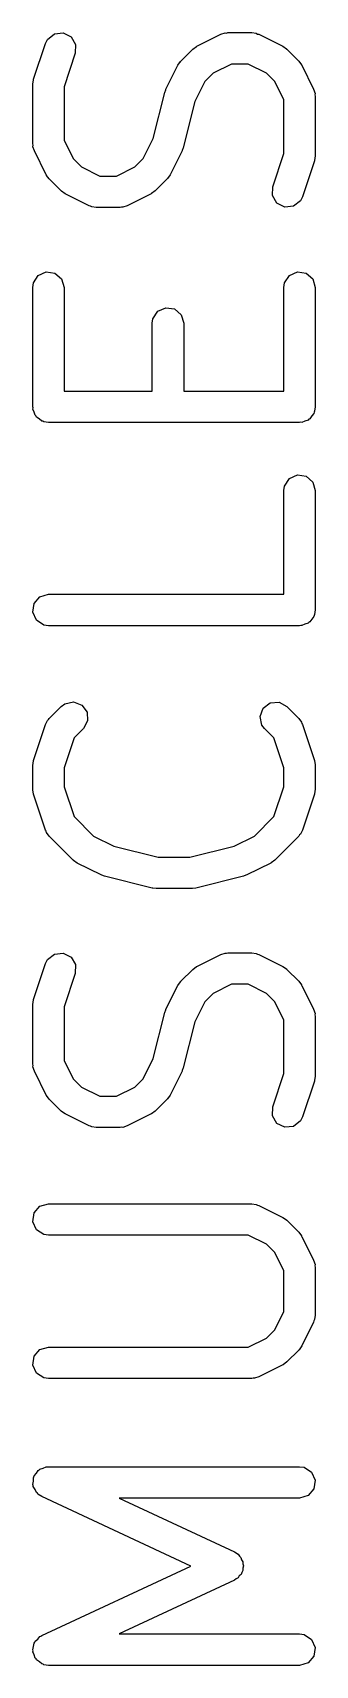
# Model space of a CAD drawing. Extents: x -3.77 to 3.77, y 0.07 to 7.77.
# Drawn here: x -3.237 to -3.148, y 0.848 to 1.36 of the extents above; entities that cross this region are included whole.
import ezdxf

# ---------------------------------------------------------------- set-up
doc = ezdxf.new("R2010")
doc.units = 0
doc.header["$MEASUREMENT"] = 0
doc.layers.add('BLACK', color=7, linetype='CONTINUOUS')

msp = doc.modelspace()

# ---------------------------------------------------------------- linework, layer by layer
at = {"layer": 'BLACK', "linetype": 'CONTINUOUS'}
for p, q in [((-3.23302, 1.35701), (-3.23238, 1.35827)), ((-3.23238, 1.35827), (-3.23022, 1.36001)), ((-3.23022, 1.36001), (-3.22746, 1.3603)), ((-3.22746, 1.3603), (-3.22499, 1.35905)), ((-3.22499, 1.35905), (-3.22358, 1.35667)), ((-3.18555, 1.35611), (-3.17805, 1.35986)), ((-3.17805, 1.35986), (-3.17671, 1.3603)), ((-3.17671, 1.3603), (-3.17628, 1.36025)), ((-3.17628, 1.36025), (-3.17585, 1.36038)), ((-3.17585, 1.36038), (-3.16835, 1.36038)), ((-3.16835, 1.36038), (-3.16696, 1.36017)), ((-3.16696, 1.36017), (-3.16659, 1.35994)), ((-3.16659, 1.35994), (-3.16615, 1.35986)), ((-3.16615, 1.35986), (-3.15865, 1.35611)), ((-3.23676, 1.34576), (-3.23302, 1.35701)), ((-3.22368, 1.3539), (-3.22717, 1.34341)), ((-3.22358, 1.35667), (-3.22368, 1.3539)), ((-3.19058, 1.35144), (-3.18683, 1.35519)), ((-3.18683, 1.35519), (-3.1857, 1.35603)), ((-3.1857, 1.35603), (-3.18562, 1.35605)), ((-3.18562, 1.35605), (-3.18555, 1.35611)), ((-3.15865, 1.35611), (-3.15749, 1.3553)), ((-3.15749, 1.3553), (-3.15745, 1.35523)), ((-3.15745, 1.35523), (-3.15738, 1.35519)), ((-3.15738, 1.35519), (-3.15363, 1.35144)), ((-3.19525, 1.34266), (-3.1915, 1.35016)), ((-3.1915, 1.35016), (-3.1907, 1.35132)), ((-3.1907, 1.35132), (-3.19062, 1.35136)), ((-3.19062, 1.35136), (-3.19058, 1.35144)), ((-3.18044, 1.34766), (-3.18306, 1.34504)), ((-3.17469, 1.35053), (-3.18044, 1.34766)), ((-3.16952, 1.35053), (-3.17469, 1.35053)), ((-3.16377, 1.34766), (-3.16952, 1.35053)), ((-3.16115, 1.34504), (-3.16377, 1.34766)), ((-3.15363, 1.35144), (-3.15278, 1.3503)), ((-3.15278, 1.3503), (-3.15276, 1.35022)), ((-3.15276, 1.35022), (-3.1527, 1.35016)), ((-3.1527, 1.35016), (-3.14895, 1.34266)), ((-3.23702, 1.34421), (-3.23681, 1.3456)), ((-3.23702, 1.32546), (-3.23702, 1.34421)), ((-3.23681, 1.3456), (-3.23677, 1.34568)), ((-3.23677, 1.34568), (-3.23676, 1.34576)), ((-3.22717, 1.34341), (-3.22717, 1.32662)), ((-3.19563, 1.34165), (-3.19528, 1.34248)), ((-3.19528, 1.34248), (-3.19525, 1.34266)), ((-3.18306, 1.34504), (-3.18621, 1.33874)), ((-3.15828, 1.3393), (-3.16115, 1.34504)), ((-3.14895, 1.34266), (-3.14851, 1.34132)), ((-3.19924, 1.32718), (-3.19563, 1.34165)), ((-3.18621, 1.33874), (-3.18983, 1.32427)), ((-3.15828, 1.32251), (-3.15828, 1.3393)), ((-3.14851, 1.34132), (-3.14856, 1.34088)), ((-3.14856, 1.34088), (-3.14843, 1.34046)), ((-3.14843, 1.34046), (-3.14843, 1.32171)), ((-3.20239, 1.32088), (-3.19924, 1.32718)), ((-3.23689, 1.32504), (-3.23702, 1.32546)), ((-3.23694, 1.3246), (-3.23689, 1.32504)), ((-3.2365, 1.32326), (-3.23694, 1.3246)), ((-3.23275, 1.31576), (-3.2365, 1.32326)), ((-3.22717, 1.32662), (-3.2243, 1.32088)), ((-3.1902, 1.32326), (-3.19395, 1.31576)), ((-3.19017, 1.32343), (-3.1902, 1.32326)), ((-3.18983, 1.32427), (-3.19017, 1.32343)), ((-3.16177, 1.31202), (-3.15828, 1.32251)), ((-3.14843, 1.32171), (-3.14864, 1.32031)), ((-3.2243, 1.32088), (-3.22168, 1.31826)), ((-3.22168, 1.31826), (-3.21594, 1.31538)), ((-3.21076, 1.31538), (-3.20501, 1.31826)), ((-3.20501, 1.31826), (-3.20239, 1.32088)), ((-3.14869, 1.32015), (-3.15244, 1.3089)), ((-3.14868, 1.32024), (-3.14869, 1.32015)), ((-3.14864, 1.32031), (-3.14868, 1.32024)), ((-3.23269, 1.3157), (-3.23275, 1.31576)), ((-3.23267, 1.31561), (-3.23269, 1.3157)), ((-3.23183, 1.31448), (-3.23267, 1.31561)), ((-3.22808, 1.31073), (-3.23183, 1.31448)), ((-3.21594, 1.31538), (-3.21076, 1.31538)), ((-3.19487, 1.31448), (-3.19862, 1.31073)), ((-3.19483, 1.31456), (-3.19487, 1.31448)), ((-3.19475, 1.3146), (-3.19483, 1.31456)), ((-3.19395, 1.31576), (-3.19475, 1.3146)), ((-3.16187, 1.30925), (-3.16177, 1.31202)), ((-3.228, 1.31069), (-3.22808, 1.31073)), ((-3.22796, 1.31062), (-3.228, 1.31069)), ((-3.2268, 1.30981), (-3.22796, 1.31062)), ((-3.2193, 1.30606), (-3.2268, 1.30981)), ((-3.1999, 1.30981), (-3.2074, 1.30606)), ((-3.19984, 1.30987), (-3.1999, 1.30981)), ((-3.19975, 1.30989), (-3.19984, 1.30987)), ((-3.19862, 1.31073), (-3.19975, 1.30989)), ((-3.16046, 1.30686), (-3.16187, 1.30925)), ((-3.15799, 1.30562), (-3.16046, 1.30686)), ((-3.15307, 1.30764), (-3.15523, 1.30591)), ((-3.15244, 1.3089), (-3.15307, 1.30764)), ((-3.21887, 1.30598), (-3.2193, 1.30606)), ((-3.2185, 1.30574), (-3.21887, 1.30598)), ((-3.2171, 1.30554), (-3.2185, 1.30574)), ((-3.2096, 1.30554), (-3.2171, 1.30554)), ((-3.20918, 1.30566), (-3.2096, 1.30554)), ((-3.20874, 1.30562), (-3.20918, 1.30566)), ((-3.2074, 1.30606), (-3.20874, 1.30562)), ((-3.15523, 1.30591), (-3.15799, 1.30562)), ((-3.23702, 1.28046), (-3.23681, 1.28186)), ((-3.23681, 1.28186), (-3.23531, 1.28419)), ((-3.23531, 1.28419), (-3.23279, 1.28534)), ((-3.23279, 1.28534), (-3.23005, 1.28494)), ((-3.23005, 1.28494), (-3.22795, 1.28312)), ((-3.22795, 1.28312), (-3.22717, 1.28046)), ((-3.15828, 1.28046), (-3.15807, 1.28186)), ((-3.15807, 1.28186), (-3.15657, 1.28419)), ((-3.15657, 1.28419), (-3.15405, 1.28534)), ((-3.15405, 1.28534), (-3.15131, 1.28494)), ((-3.15131, 1.28494), (-3.14921, 1.28312)), ((-3.14921, 1.28312), (-3.14843, 1.28046)), ((-3.23702, 1.24297), (-3.23702, 1.28046)), ((-3.22717, 1.28046), (-3.22717, 1.24789)), ((-3.15828, 1.24789), (-3.15828, 1.28046)), ((-3.14843, 1.28046), (-3.14843, 1.24297)), ((-3.19952, 1.26922), (-3.19932, 1.27061)), ((-3.19932, 1.27061), (-3.19782, 1.27294)), ((-3.19782, 1.27294), (-3.19529, 1.27409)), ((-3.19529, 1.27409), (-3.19255, 1.27369)), ((-3.19255, 1.27369), (-3.19046, 1.27188)), ((-3.19046, 1.27188), (-3.18968, 1.26922)), ((-3.19952, 1.24789), (-3.19952, 1.26922)), ((-3.18968, 1.26922), (-3.18968, 1.24789)), ((-3.22717, 1.24789), (-3.19952, 1.24789)), ((-3.18968, 1.24789), (-3.15828, 1.24789)), ((-3.23692, 1.24263), (-3.23702, 1.24297)), ((-3.23697, 1.24228), (-3.23692, 1.24263)), ((-3.23653, 1.24132), (-3.23697, 1.24228)), ((-3.23624, 1.24031), (-3.23653, 1.24132)), ((-3.23597, 1.24008), (-3.23624, 1.24031)), ((-3.23582, 1.23975), (-3.23597, 1.24008)), ((-3.23494, 1.23918), (-3.23582, 1.23975)), ((-3.14957, 1.24013), (-3.15014, 1.23924)), ((-3.14888, 1.24092), (-3.14957, 1.24013)), ((-3.14883, 1.24127), (-3.14888, 1.24092)), ((-3.14864, 1.24157), (-3.14883, 1.24127)), ((-3.14843, 1.24297), (-3.14864, 1.24157)), ((-3.23414, 1.2385), (-3.23494, 1.23918)), ((-3.23379, 1.23844), (-3.23414, 1.2385)), ((-3.23349, 1.23825), (-3.23379, 1.23844)), ((-3.2321, 1.23805), (-3.23349, 1.23825)), ((-3.15336, 1.23805), (-3.2321, 1.23805)), ((-3.15301, 1.23815), (-3.15336, 1.23805)), ((-3.15266, 1.2381), (-3.15301, 1.23815)), ((-3.15171, 1.23853), (-3.15266, 1.2381)), ((-3.1507, 1.23883), (-3.15171, 1.23853)), ((-3.15046, 1.2391), (-3.1507, 1.23883)), ((-3.15014, 1.23924), (-3.15046, 1.2391)), ((-3.15807, 1.21812), (-3.15657, 1.22045)), ((-3.15657, 1.22045), (-3.15405, 1.2216)), ((-3.15405, 1.2216), (-3.15131, 1.2212)), ((-3.15131, 1.2212), (-3.14921, 1.21938)), ((-3.14921, 1.21938), (-3.14843, 1.21672)), ((-3.15828, 1.21672), (-3.15807, 1.21812)), ((-3.15828, 1.18415), (-3.15828, 1.21672)), ((-3.14843, 1.21672), (-3.14843, 1.17923)), ((-3.23475, 1.18337), (-3.2321, 1.18415)), ((-3.2321, 1.18415), (-3.15828, 1.18415)), ((-3.23697, 1.17853), (-3.23657, 1.18128)), ((-3.23582, 1.17601), (-3.23697, 1.17853)), ((-3.23657, 1.18128), (-3.23475, 1.18337)), ((-3.14843, 1.17923), (-3.14864, 1.17783)), ((-3.23349, 1.17451), (-3.23582, 1.17601)), ((-3.2321, 1.17431), (-3.23349, 1.17451)), ((-3.15336, 1.17431), (-3.2321, 1.17431)), ((-3.15301, 1.17441), (-3.15336, 1.17431)), ((-3.15266, 1.17436), (-3.15301, 1.17441)), ((-3.15171, 1.17479), (-3.15266, 1.17436)), ((-3.1507, 1.17509), (-3.15171, 1.17479)), ((-3.15046, 1.17535), (-3.1507, 1.17509)), ((-3.15014, 1.1755), (-3.15046, 1.17535)), ((-3.14957, 1.17639), (-3.15014, 1.1755)), ((-3.14888, 1.17718), (-3.14957, 1.17639)), ((-3.14883, 1.17753), (-3.14888, 1.17718)), ((-3.14864, 1.17783), (-3.14883, 1.17753)), ((-3.23183, 1.14521), (-3.22808, 1.14896)), ((-3.22808, 1.14896), (-3.22695, 1.14981)), ((-3.22695, 1.14981), (-3.22424, 1.15039)), ((-3.22424, 1.15039), (-3.22164, 1.14942)), ((-3.22164, 1.14942), (-3.21998, 1.1472)), ((-3.16576, 1.14584), (-3.16479, 1.14844)), ((-3.16479, 1.14844), (-3.16257, 1.15009)), ((-3.16257, 1.15009), (-3.15981, 1.15029)), ((-3.15981, 1.15029), (-3.15738, 1.14896)), ((-3.15738, 1.14896), (-3.15363, 1.14521)), ((-3.23676, 1.13204), (-3.23302, 1.14329)), ((-3.23302, 1.14329), (-3.23238, 1.14455)), ((-3.23238, 1.14455), (-3.23204, 1.14483)), ((-3.23204, 1.14483), (-3.23183, 1.14521)), ((-3.21979, 1.14443), (-3.22112, 1.142)), ((-3.21998, 1.1472), (-3.21979, 1.14443)), ((-3.16518, 1.14313), (-3.16576, 1.14584)), ((-3.16433, 1.142), (-3.16518, 1.14313)), ((-3.15363, 1.14521), (-3.15278, 1.14408)), ((-3.15278, 1.14408), (-3.15269, 1.14365)), ((-3.15269, 1.14365), (-3.15244, 1.14329)), ((-3.15244, 1.14329), (-3.14869, 1.13204)), ((-3.22405, 1.13907), (-3.22717, 1.12969)), ((-3.22112, 1.142), (-3.22405, 1.13907)), ((-3.16141, 1.13907), (-3.16433, 1.142)), ((-3.15828, 1.12969), (-3.16141, 1.13907)), ((-3.23702, 1.13048), (-3.23681, 1.13188)), ((-3.23702, 1.12298), (-3.23702, 1.13048)), ((-3.23681, 1.13188), (-3.23677, 1.13195)), ((-3.23677, 1.13195), (-3.23676, 1.13204)), ((-3.22717, 1.12969), (-3.22717, 1.12378)), ((-3.15828, 1.12378), (-3.15828, 1.12969)), ((-3.14869, 1.13204), (-3.14844, 1.13065)), ((-3.14844, 1.13065), (-3.14846, 1.13057)), ((-3.14846, 1.13057), (-3.14843, 1.13048)), ((-3.14843, 1.13048), (-3.14843, 1.12298)), ((-3.23699, 1.1229), (-3.23702, 1.12298)), ((-3.23701, 1.12282), (-3.23699, 1.1229)), ((-3.23676, 1.12143), (-3.23701, 1.12282)), ((-3.22717, 1.12378), (-3.22405, 1.11439)), ((-3.16141, 1.11439), (-3.15828, 1.12378)), ((-3.14843, 1.12298), (-3.14864, 1.12159)), ((-3.23302, 1.11018), (-3.23676, 1.12143)), ((-3.14869, 1.12143), (-3.15244, 1.11018)), ((-3.14868, 1.12151), (-3.14869, 1.12143)), ((-3.14864, 1.12159), (-3.14868, 1.12151)), ((-3.22405, 1.11439), (-3.21793, 1.10828)), ((-3.16752, 1.10828), (-3.16141, 1.11439)), ((-3.23276, 1.10982), (-3.23302, 1.11018)), ((-3.23267, 1.10939), (-3.23276, 1.10982)), ((-3.23183, 1.10826), (-3.23267, 1.10939)), ((-3.22433, 1.10076), (-3.23183, 1.10826)), ((-3.21793, 1.10828), (-3.21163, 1.10513)), ((-3.17382, 1.10513), (-3.16752, 1.10828)), ((-3.15363, 1.10826), (-3.16112, 1.10076)), ((-3.15341, 1.10864), (-3.15363, 1.10826)), ((-3.15307, 1.10892), (-3.15341, 1.10864)), ((-3.15244, 1.11018), (-3.15307, 1.10892)), ((-3.21163, 1.10513), (-3.19774, 1.10166)), ((-3.19774, 1.10166), (-3.18771, 1.10166)), ((-3.18771, 1.10166), (-3.17382, 1.10513)), ((-3.22425, 1.10072), (-3.22433, 1.10076)), ((-3.22421, 1.10064), (-3.22425, 1.10072)), ((-3.22305, 1.09984), (-3.22421, 1.10064)), ((-3.21555, 1.09609), (-3.22305, 1.09984)), ((-3.1624, 1.09984), (-3.1699, 1.09609)), ((-3.16234, 1.09989), (-3.1624, 1.09984)), ((-3.16226, 1.09991), (-3.16234, 1.09989)), ((-3.16112, 1.10076), (-3.16226, 1.09991)), ((-3.21537, 1.09605), (-3.21555, 1.09609)), ((-3.21454, 1.09571), (-3.21537, 1.09605)), ((-3.19954, 1.09196), (-3.21454, 1.09571)), ((-3.1994, 1.09197), (-3.19954, 1.09196)), ((-3.19835, 1.09182), (-3.1994, 1.09197)), ((-3.1871, 1.09182), (-3.19835, 1.09182)), ((-3.18697, 1.09186), (-3.1871, 1.09182)), ((-3.18591, 1.09196), (-3.18697, 1.09186)), ((-3.17091, 1.09571), (-3.18591, 1.09196)), ((-3.17076, 1.0958), (-3.17091, 1.09571)), ((-3.1699, 1.09609), (-3.17076, 1.0958)), ((-3.23238, 1.06956), (-3.23022, 1.07129)), ((-3.23022, 1.07129), (-3.22746, 1.07158)), ((-3.22746, 1.07158), (-3.22499, 1.07034)), ((-3.18555, 1.06739), (-3.17805, 1.07114)), ((-3.17805, 1.07114), (-3.17671, 1.07159)), ((-3.17671, 1.07159), (-3.17628, 1.07154)), ((-3.17628, 1.07154), (-3.17585, 1.07166)), ((-3.17585, 1.07166), (-3.16835, 1.07166)), ((-3.16835, 1.07166), (-3.16696, 1.07146)), ((-3.16696, 1.07146), (-3.16659, 1.07122)), ((-3.16659, 1.07122), (-3.16615, 1.07114)), ((-3.16615, 1.07114), (-3.15865, 1.06739)), ((-3.23676, 1.05705), (-3.23302, 1.0683)), ((-3.23302, 1.0683), (-3.23238, 1.06956)), ((-3.22499, 1.07034), (-3.22358, 1.06795)), ((-3.22358, 1.06795), (-3.22368, 1.06519)), ((-3.19058, 1.06272), (-3.18683, 1.06647)), ((-3.18683, 1.06647), (-3.1857, 1.06732)), ((-3.1857, 1.06732), (-3.18562, 1.06734)), ((-3.18562, 1.06734), (-3.18555, 1.06739)), ((-3.15865, 1.06739), (-3.15749, 1.06659)), ((-3.15749, 1.06659), (-3.15745, 1.06651)), ((-3.15745, 1.06651), (-3.15738, 1.06647)), ((-3.15738, 1.06647), (-3.15363, 1.06272)), ((-3.22368, 1.06519), (-3.22717, 1.05469)), ((-3.19525, 1.05394), (-3.1915, 1.06144)), ((-3.1915, 1.06144), (-3.1907, 1.0626)), ((-3.1907, 1.0626), (-3.19062, 1.06265)), ((-3.19062, 1.06265), (-3.19058, 1.06272)), ((-3.17469, 1.06182), (-3.18044, 1.05895)), ((-3.16952, 1.06182), (-3.17469, 1.06182)), ((-3.16377, 1.05895), (-3.16952, 1.06182)), ((-3.15363, 1.06272), (-3.15278, 1.06159)), ((-3.15278, 1.06159), (-3.15276, 1.06151)), ((-3.15276, 1.06151), (-3.1527, 1.06144)), ((-3.1527, 1.06144), (-3.14895, 1.05394)), ((-3.23702, 1.05549), (-3.23681, 1.05689)), ((-3.23702, 1.03675), (-3.23702, 1.05549)), ((-3.23681, 1.05689), (-3.23677, 1.05696)), ((-3.23677, 1.05696), (-3.23676, 1.05705)), ((-3.18306, 1.05633), (-3.18621, 1.05003)), ((-3.18044, 1.05895), (-3.18306, 1.05633)), ((-3.16115, 1.05633), (-3.16377, 1.05895)), ((-3.15828, 1.05058), (-3.16115, 1.05633)), ((-3.22717, 1.05469), (-3.22717, 1.03791)), ((-3.19924, 1.03846), (-3.19563, 1.05294)), ((-3.19563, 1.05294), (-3.19528, 1.05377)), ((-3.19528, 1.05377), (-3.19525, 1.05394)), ((-3.15828, 1.03379), (-3.15828, 1.05058)), ((-3.14895, 1.05394), (-3.14851, 1.0526)), ((-3.14851, 1.0526), (-3.14856, 1.05217)), ((-3.14856, 1.05217), (-3.14843, 1.05174)), ((-3.14843, 1.05174), (-3.14843, 1.033)), ((-3.18621, 1.05003), (-3.18983, 1.03555)), ((-3.23689, 1.03632), (-3.23702, 1.03675)), ((-3.23694, 1.03589), (-3.23689, 1.03632)), ((-3.2365, 1.03454), (-3.23694, 1.03589)), ((-3.22717, 1.03791), (-3.2243, 1.03216)), ((-3.20239, 1.03216), (-3.19924, 1.03846)), ((-3.18983, 1.03555), (-3.19017, 1.03472)), ((-3.23275, 1.02705), (-3.2365, 1.03454)), ((-3.2243, 1.03216), (-3.22168, 1.02954)), ((-3.20501, 1.02954), (-3.20239, 1.03216)), ((-3.1902, 1.03454), (-3.19395, 1.02705)), ((-3.19017, 1.03472), (-3.1902, 1.03454)), ((-3.16177, 1.0233), (-3.15828, 1.03379)), ((-3.14869, 1.03144), (-3.15244, 1.02019)), ((-3.14868, 1.03153), (-3.14869, 1.03144)), ((-3.14864, 1.0316), (-3.14868, 1.03153)), ((-3.14843, 1.033), (-3.14864, 1.0316)), ((-3.23269, 1.02698), (-3.23275, 1.02705)), ((-3.23267, 1.0269), (-3.23269, 1.02698)), ((-3.23183, 1.02577), (-3.23267, 1.0269)), ((-3.22808, 1.02202), (-3.23183, 1.02577)), ((-3.22168, 1.02954), (-3.21594, 1.02667)), ((-3.21594, 1.02667), (-3.21076, 1.02667)), ((-3.21076, 1.02667), (-3.20501, 1.02954)), ((-3.19487, 1.02577), (-3.19862, 1.02202)), ((-3.19483, 1.02584), (-3.19487, 1.02577)), ((-3.19475, 1.02589), (-3.19483, 1.02584)), ((-3.19395, 1.02705), (-3.19475, 1.02589)), ((-3.228, 1.02198), (-3.22808, 1.02202)), ((-3.22796, 1.0219), (-3.228, 1.02198)), ((-3.2268, 1.0211), (-3.22796, 1.0219)), ((-3.2193, 1.01735), (-3.2268, 1.0211)), ((-3.1999, 1.0211), (-3.2074, 1.01735)), ((-3.19984, 1.02115), (-3.1999, 1.0211)), ((-3.19975, 1.02117), (-3.19984, 1.02115)), ((-3.19862, 1.02202), (-3.19975, 1.02117)), ((-3.16187, 1.02053), (-3.16177, 1.0233)), ((-3.16046, 1.01815), (-3.16187, 1.02053)), ((-3.15244, 1.02019), (-3.15307, 1.01893)), ((-3.21887, 1.01727), (-3.2193, 1.01735)), ((-3.2185, 1.01703), (-3.21887, 1.01727)), ((-3.2171, 1.01683), (-3.2185, 1.01703)), ((-3.2096, 1.01683), (-3.2171, 1.01683)), ((-3.20918, 1.01695), (-3.2096, 1.01683)), ((-3.20874, 1.0169), (-3.20918, 1.01695)), ((-3.2074, 1.01735), (-3.20874, 1.0169)), ((-3.15799, 1.01691), (-3.16046, 1.01815)), ((-3.15523, 1.0172), (-3.15799, 1.01691)), ((-3.15307, 1.01893), (-3.15523, 1.0172)), ((-3.23697, 0.987308), (-3.23657, 0.99005)), ((-3.23657, 0.99005), (-3.23475, 0.992143)), ((-3.23475, 0.992143), (-3.2321, 0.992923)), ((-3.2321, 0.992923), (-3.16835, 0.992923)), ((-3.16835, 0.992923), (-3.16696, 0.99272)), ((-3.16696, 0.99272), (-3.16659, 0.992481)), ((-3.16659, 0.992481), (-3.16615, 0.992403)), ((-3.16615, 0.992403), (-3.15865, 0.988654)), ((-3.23582, 0.984786), (-3.23697, 0.987308)), ((-3.23349, 0.983283), (-3.23582, 0.984786)), ((-3.15865, 0.988654), (-3.15749, 0.987847)), ((-3.15749, 0.987847), (-3.15745, 0.987773)), ((-3.15745, 0.987773), (-3.15738, 0.987732)), ((-3.15738, 0.987732), (-3.15363, 0.983982)), ((-3.15363, 0.983982), (-3.15278, 0.982851)), ((-3.2321, 0.98308), (-3.23349, 0.983283)), ((-3.16952, 0.98308), (-3.2321, 0.98308)), ((-3.16377, 0.980207), (-3.16952, 0.98308)), ((-3.16115, 0.977587), (-3.16377, 0.980207)), ((-3.15278, 0.982851), (-3.15276, 0.982766)), ((-3.15276, 0.982766), (-3.1527, 0.982703)), ((-3.1527, 0.982703), (-3.14895, 0.975204)), ((-3.15828, 0.971842), (-3.16115, 0.977587)), ((-3.14895, 0.975204), (-3.14851, 0.973863)), ((-3.14851, 0.973863), (-3.14856, 0.973426)), ((-3.14856, 0.973426), (-3.14843, 0.973003)), ((-3.15828, 0.959167), (-3.15828, 0.971842)), ((-3.14843, 0.973003), (-3.14843, 0.958005)), ((-3.16115, 0.953421), (-3.15828, 0.959167)), ((-3.14843, 0.958005), (-3.14864, 0.956608)), ((-3.16377, 0.950801), (-3.16115, 0.953421)), ((-3.14895, 0.955804), (-3.1527, 0.948305)), ((-3.14888, 0.956238), (-3.14895, 0.955804)), ((-3.14864, 0.956608), (-3.14888, 0.956238)), ((-3.23475, 0.947148), (-3.2321, 0.947928)), ((-3.2321, 0.947928), (-3.16952, 0.947928)), ((-3.16952, 0.947928), (-3.16377, 0.950801)), ((-3.1527, 0.948305), (-3.15351, 0.947146)), ((-3.23697, 0.942314), (-3.23657, 0.945056)), ((-3.23657, 0.945056), (-3.23475, 0.947148)), ((-3.15738, 0.943277), (-3.15851, 0.942432)), ((-3.15363, 0.947026), (-3.15738, 0.943277)), ((-3.15358, 0.947102), (-3.15363, 0.947026)), ((-3.15351, 0.947146), (-3.15358, 0.947102)), ((-3.23582, 0.939791), (-3.23697, 0.942314)), ((-3.23349, 0.938289), (-3.23582, 0.939791)), ((-3.2321, 0.938086), (-3.23349, 0.938289)), ((-3.16835, 0.938086), (-3.2321, 0.938086)), ((-3.16793, 0.93821), (-3.16835, 0.938086)), ((-3.16749, 0.938162), (-3.16793, 0.93821)), ((-3.16615, 0.938605), (-3.16749, 0.938162)), ((-3.15865, 0.942355), (-3.16615, 0.938605)), ((-3.15859, 0.942414), (-3.15865, 0.942355)), ((-3.15851, 0.942432), (-3.15859, 0.942414)), ((-3.23681, 0.905876), (-3.2368, 0.906944)), ((-3.2368, 0.906944), (-3.23662, 0.907226)), ((-3.23662, 0.907226), (-3.23657, 0.90756)), ((-3.23657, 0.90756), (-3.23587, 0.908367)), ((-3.23587, 0.908367), (-3.23528, 0.90926)), ((-3.23528, 0.90926), (-3.23498, 0.909398)), ((-3.23498, 0.909398), (-3.23475, 0.909653)), ((-3.23475, 0.909653), (-3.23373, 0.909954)), ((-3.23373, 0.909954), (-3.23275, 0.910389)), ((-3.23275, 0.910389), (-3.23242, 0.910338)), ((-3.23242, 0.910338), (-3.2321, 0.910433)), ((-3.2321, 0.910433), (-3.15336, 0.910433)), ((-3.15336, 0.910433), (-3.15196, 0.91023)), ((-3.15196, 0.91023), (-3.14963, 0.908727)), ((-3.14963, 0.908727), (-3.14848, 0.906205)), ((-3.23697, 0.904818), (-3.23681, 0.905876)), ((-3.23683, 0.904511), (-3.23697, 0.904818)), ((-3.23683, 0.904173), (-3.23683, 0.904511)), ((-3.23626, 0.903269), (-3.23683, 0.904173)), ((-3.23582, 0.902296), (-3.23626, 0.903269)), ((-3.23554, 0.902113), (-3.23582, 0.902296)), ((-3.23536, 0.901827), (-3.23554, 0.902113)), ((-3.23418, 0.901052), (-3.23536, 0.901827)), ((-3.14888, 0.903463), (-3.1507, 0.901371)), ((-3.14848, 0.906205), (-3.14888, 0.903463)), ((-3.18749, 0.879265), (-3.23418, 0.901052)), ((-3.15336, 0.900591), (-3.20991, 0.900591)), ((-3.20991, 0.900591), (-3.17377, 0.883725)), ((-3.1507, 0.901371), (-3.15336, 0.900591)), ((-3.17377, 0.883725), (-3.17259, 0.88295)), ((-3.17259, 0.88295), (-3.17224, 0.882386)), ((-3.17224, 0.882386), (-3.17173, 0.881954)), ((-3.17173, 0.881954), (-3.17152, 0.881237)), ((-3.17152, 0.881237), (-3.17112, 0.880604)), ((-3.23418, 0.857478), (-3.18749, 0.879265)), ((-3.17225, 0.876142), (-3.17266, 0.875516)), ((-3.17169, 0.876637), (-3.17225, 0.876142)), ((-3.17151, 0.877277), (-3.17169, 0.876637)), ((-3.17114, 0.877833), (-3.17151, 0.877277)), ((-3.17093, 0.879301), (-3.17114, 0.878581)), ((-3.17114, 0.878581), (-3.17114, 0.877833)), ((-3.17112, 0.880604), (-3.17112, 0.879938)), ((-3.17112, 0.879938), (-3.17093, 0.879301)), ((-3.17377, 0.874806), (-3.20991, 0.85794)), ((-3.17327, 0.875245), (-3.17377, 0.874806)), ((-3.17266, 0.875516), (-3.17327, 0.875245)), ((-3.23635, 0.855322), (-3.23626, 0.855647)), ((-3.23626, 0.855647), (-3.23545, 0.856353)), ((-3.23545, 0.856353), (-3.23475, 0.85716)), ((-3.23475, 0.85716), (-3.23443, 0.857255)), ((-3.23443, 0.857255), (-3.23418, 0.857478)), ((-3.20991, 0.85794), (-3.15336, 0.85794)), ((-3.15336, 0.85794), (-3.15196, 0.857737)), ((-3.15196, 0.857737), (-3.14963, 0.856234)), ((-3.14963, 0.856234), (-3.14848, 0.853712)), ((-3.23702, 0.852983), (-3.23672, 0.85401)), ((-3.23692, 0.852659), (-3.23702, 0.852983)), ((-3.23697, 0.852325), (-3.23692, 0.852659)), ((-3.23653, 0.851353), (-3.23697, 0.852325)), ((-3.23672, 0.85401), (-3.23657, 0.855067)), ((-3.23657, 0.855067), (-3.23635, 0.855322)), ((-3.23622, 0.85033), (-3.23653, 0.851353)), ((-3.14888, 0.85097), (-3.1507, 0.848877)), ((-3.14848, 0.853712), (-3.14888, 0.85097)), ((-3.23596, 0.85011), (-3.23622, 0.85033)), ((-3.23582, 0.849803), (-3.23596, 0.85011)), ((-3.23492, 0.849223), (-3.23582, 0.849803)), ((-3.23411, 0.848529), (-3.23492, 0.849223)), ((-3.23378, 0.848483), (-3.23411, 0.848529)), ((-3.23349, 0.8483), (-3.23378, 0.848483)), ((-3.2321, 0.848097), (-3.23349, 0.8483)), ((-3.15336, 0.848097), (-3.2321, 0.848097)), ((-3.1507, 0.848877), (-3.15336, 0.848097))]:
    msp.add_line(p, q, dxfattribs=at)

doc.saveas('drawing.dxf')
